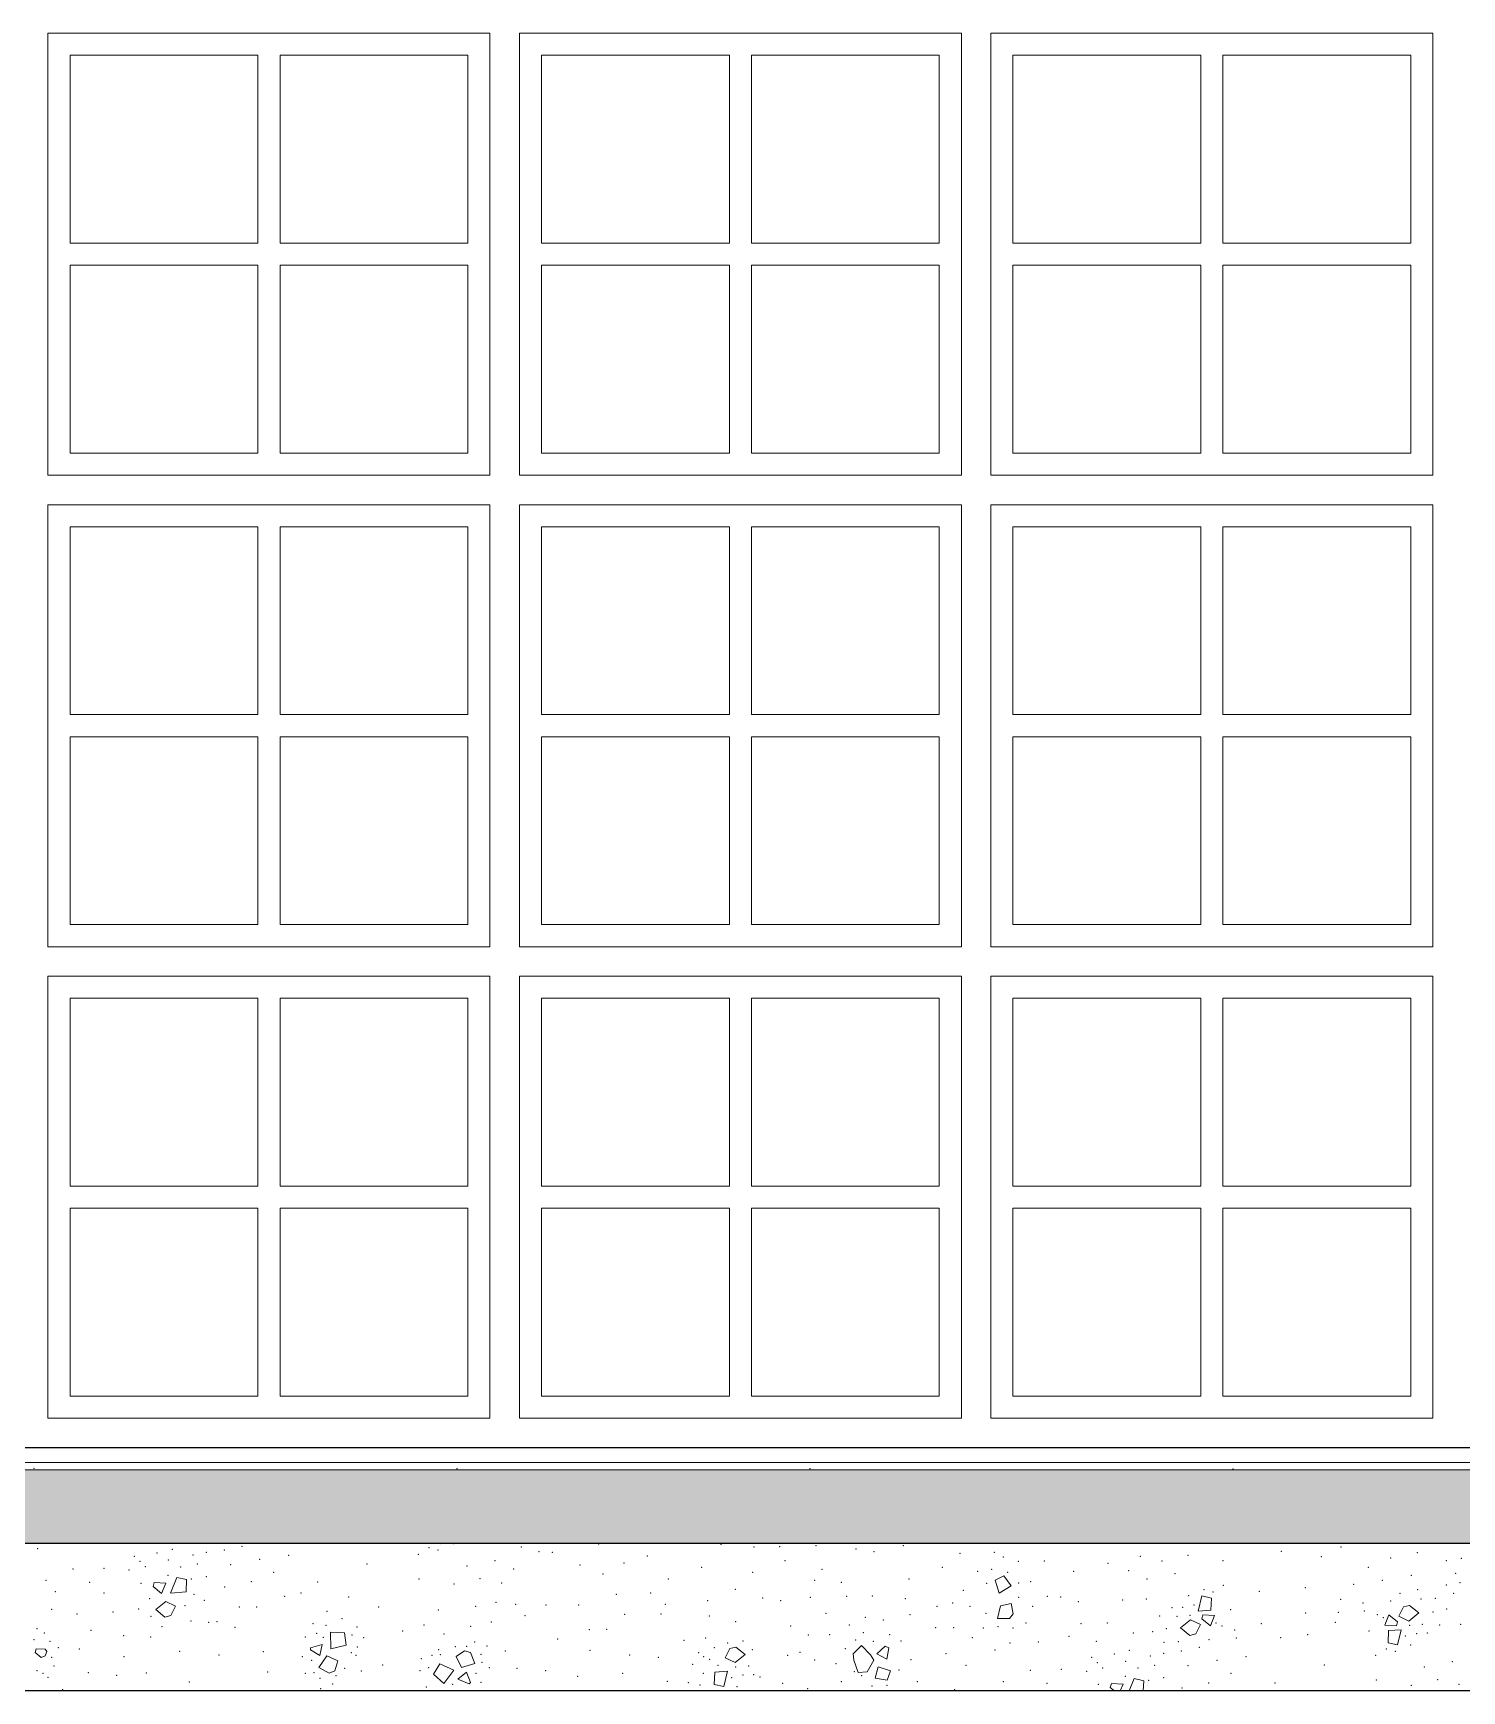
# Model space of a CAD drawing. Header units: metres. Extents: x -67.2 to -32.8, y -0.2 to 5.
# Drawn here: x -42.885 to -41.915, y -0.165 to 0.96 of the extents above; entities that cross this region are included whole.
import ezdxf

# ---------------------------------------------------------------- set-up
doc = ezdxf.new("R2010")
doc.units = ezdxf.units.M
doc.header["$MEASUREMENT"] = 0
for name, color, linetype, lineweight in [('Janelas Archicad_Caneta_No__3', 7, 'Continuous', 25), ('Janelas Archicad_Caneta_No__43', 44, 'Continuous', 0), ('LAJES.EST_Caneta_No__241', 7, 'Continuous', 13), ('LAJES.EST_Caneta_No__3', 7, 'Continuous', 25)]:
    doc.layers.add(name, color=color, linetype=linetype, lineweight=lineweight)
doc.layers.add('LAJES.EST', color=7, linetype='Continuous')
doc.layers.add('LAJES.EST_Caneta_No__95', color=7, linetype='Continuous', lineweight=0, true_color=0xaeaeae)
doc.layers.add('LAJES.EST_Caneta_No__97', color=7, linetype='Continuous', lineweight=5, true_color=0x6b6b6b)

# ---------------------------------------------------------------- blocks, each defined once
blk = doc.blocks.new('*X22', base_point=(-99.8256, 0))
at = {"layer": 'LAJES.EST_Caneta_No__241', "color": 7, "linetype": 'Continuous', "lineweight": 13}
for p, q in [((-42.6097, -0.065), (-42.6089, -0.0652)), ((-42.6088, -0.065), (-42.6089, -0.0652)), ((-42.7919, -0.0988), (-42.7876, -0.0881)), ((-42.7811, -0.0895), (-42.7876, -0.0881)), ((-42.7811, -0.0895), (-42.7814, -0.0979)), ((-42.2262, -0.087), (-42.2322, -0.0898)), ((-42.2295, -0.0987), (-42.2322, -0.0898)), ((-42.2262, -0.087), (-42.2214, -0.0938)), ((-42.8038, -0.0941), (-42.8031, -0.0915)), ((-42.798, -0.0989), (-42.8038, -0.0941)), ((-42.8031, -0.0915), (-42.7952, -0.0919)), ((-42.7952, -0.0919), (-42.798, -0.0989)), ((-42.7814, -0.0979), (-42.7919, -0.0988)), ((-42.2214, -0.0938), (-42.2295, -0.0987)), ((-42.0944, -0.1109), (-42.0919, -0.1006)), ((-42.0854, -0.102), (-42.0919, -0.1006)), ((-42.7952, -0.1043), (-42.802, -0.1099)), ((-42.7957, -0.1149), (-42.802, -0.1099)), ((-42.7952, -0.1043), (-42.7885, -0.1075)), ((-42.7885, -0.1075), (-42.7916, -0.1139)), ((-42.2285, -0.1073), (-42.2306, -0.1158)), ((-42.2285, -0.1073), (-42.2212, -0.1058)), ((-42.2212, -0.1058), (-42.2199, -0.1127)), ((-42.0857, -0.1103), (-42.0944, -0.1109)), ((-42.0854, -0.102), (-42.0857, -0.1103)), ((-41.9581, -0.1144), (-41.9551, -0.108)), ((-41.9551, -0.108), (-41.951, -0.107)), ((-41.9514, -0.1176), (-41.9446, -0.112)), ((-41.951, -0.107), (-41.9446, -0.112)), ((-42.7916, -0.1139), (-42.7957, -0.1149)), ((-42.2225, -0.116), (-42.2306, -0.1158)), ((-42.2199, -0.1127), (-42.2225, -0.116)), ((-42.0995, -0.1168), (-42.1063, -0.1223)), ((-42.1, -0.1274), (-42.1063, -0.1223)), ((-42.0995, -0.1168), (-42.0928, -0.12)), ((-42.0928, -0.12), (-42.0959, -0.1263)), ((-42.0919, -0.1162), (-42.0912, -0.1135)), ((-42.0861, -0.1209), (-42.0919, -0.1162)), ((-42.0912, -0.1135), (-42.0832, -0.1139)), ((-42.0832, -0.1139), (-42.0861, -0.1209)), ((-41.9677, -0.1205), (-41.9649, -0.1134)), ((-41.9597, -0.1208), (-41.9677, -0.1205)), ((-41.9652, -0.124), (-41.9565, -0.1235)), ((-41.9649, -0.1134), (-41.9591, -0.1182)), ((-41.9591, -0.1182), (-41.9597, -0.1208)), ((-41.9565, -0.1235), (-41.959, -0.1338)), ((-41.9514, -0.1176), (-41.9581, -0.1144)), ((-42.6969, -0.1359), (-42.6889, -0.1336)), ((-42.6889, -0.1336), (-42.6905, -0.141)), ((-42.683, -0.1366), (-42.6833, -0.1252)), ((-42.6738, -0.1257), (-42.6833, -0.1252)), ((-42.6728, -0.134), (-42.683, -0.1366)), ((-42.6738, -0.1257), (-42.6728, -0.134)), ((-42.3286, -0.1399), (-42.3228, -0.1343)), ((-42.3228, -0.1343), (-42.3167, -0.1406)), ((-42.3124, -0.1398), (-42.3069, -0.1347)), ((-42.3069, -0.1347), (-42.3044, -0.1357)), ((-42.0959, -0.1263), (-42.1, -0.1274)), ((-41.9655, -0.1324), (-41.9652, -0.124)), ((-41.9655, -0.1324), (-41.959, -0.1338)), ((-42.8838, -0.139), (-42.8832, -0.1364)), ((-42.8798, -0.1423), (-42.8838, -0.139)), ((-42.8832, -0.1364), (-42.8769, -0.1367)), ((-42.8798, -0.1423), (-42.877, -0.1413)), ((-42.8758, -0.1382), (-42.877, -0.1413)), ((-42.8758, -0.1382), (-42.8769, -0.1367)), ((-42.697, -0.1372), (-42.6969, -0.1359)), ((-42.6905, -0.141), (-42.697, -0.1372)), ((-42.6859, -0.1412), (-42.6912, -0.1491)), ((-42.6859, -0.1412), (-42.6783, -0.1446)), ((-42.6783, -0.1446), (-42.6803, -0.1514)), ((-42.5981, -0.1418), (-42.5923, -0.1378)), ((-42.5944, -0.1492), (-42.5981, -0.1418)), ((-42.5923, -0.1378), (-42.5882, -0.139)), ((-42.5882, -0.139), (-42.5853, -0.1465)), ((-42.4154, -0.1426), (-42.4123, -0.1363)), ((-42.4087, -0.1458), (-42.4154, -0.1426)), ((-42.4123, -0.1363), (-42.4083, -0.1353)), ((-42.4087, -0.1458), (-42.4019, -0.1403)), ((-42.4083, -0.1353), (-42.4019, -0.1403)), ((-42.3281, -0.1441), (-42.3286, -0.1399)), ((-42.3281, -0.1441), (-42.3251, -0.1525)), ((-42.3191, -0.1521), (-42.3145, -0.1442)), ((-42.3167, -0.1406), (-42.3145, -0.1442)), ((-42.3058, -0.1436), (-42.3124, -0.1398)), ((-42.3044, -0.1357), (-42.3058, -0.1436)), ((-42.6842, -0.1531), (-42.6912, -0.1491)), ((-42.6803, -0.1514), (-42.6842, -0.1531)), ((-42.6135, -0.1537), (-42.6091, -0.1466)), ((-42.6135, -0.1537), (-42.6065, -0.1601)), ((-42.6091, -0.1466), (-42.5996, -0.151)), ((-42.5996, -0.151), (-42.6065, -0.1601)), ((-42.5969, -0.157), (-42.5909, -0.1524)), ((-42.5892, -0.1603), (-42.5969, -0.157)), ((-42.5944, -0.1492), (-42.5853, -0.1465)), ((-42.5909, -0.1524), (-42.5883, -0.1594)), ((-42.4228, -0.1606), (-42.4225, -0.1523)), ((-42.4225, -0.1523), (-42.4138, -0.1517)), ((-42.4138, -0.1517), (-42.4163, -0.162)), ((-42.3251, -0.1525), (-42.3191, -0.1521)), ((-42.3136, -0.1563), (-42.3116, -0.1487)), ((-42.3054, -0.1578), (-42.3136, -0.1563)), ((-42.3116, -0.1487), (-42.3031, -0.1515)), ((-42.3054, -0.1578), (-42.3031, -0.1515)), ((-42.1411, -0.165), (-42.1378, -0.1567)), ((-42.1313, -0.1581), (-42.1378, -0.1567)), ((-42.5883, -0.1594), (-42.5892, -0.1603)), ((-42.4228, -0.1606), (-42.4163, -0.162)), ((-42.154, -0.1627), (-42.1533, -0.1601)), ((-42.1512, -0.165), (-42.154, -0.1627)), ((-42.1533, -0.1601), (-42.1453, -0.1605)), ((-42.1453, -0.1605), (-42.1472, -0.165)), ((-42.1313, -0.1581), (-42.1316, -0.165))]:
    blk.add_line(p, q, dxfattribs=at)
for p in [(-42.7434, -0.0669), (-42.5999, -0.0652), (-42.5537, -0.0674), (-42.5014, -0.0654), (-42.4182, -0.0656), (-42.3959, -0.0673), (-42.3784, -0.0672), (-42.3538, -0.0665), (-42.2946, -0.0664), (-41.9975, -0.0673), (-42.8821, -0.0686), (-42.8165, -0.0737), (-42.8127, -0.0772), (-42.8011, -0.0715), (-42.7934, -0.0763), (-42.7908, -0.0689), (-42.7767, -0.0727), (-42.7675, -0.071), (-42.7555, -0.0694), (-42.7315, -0.0757), (-42.7118, -0.0731), (-42.6236, -0.0723), (-42.6164, -0.0679), (-42.6104, -0.0695), (-42.5716, -0.0767), (-42.5417, -0.0706), (-42.5327, -0.071), (-42.484, -0.0782), (-42.4683, -0.0735), (-42.3748, -0.0766), (-42.3266, -0.0688), (-42.3144, -0.0706), (-42.256, -0.0717), (-42.2328, -0.0709), (-42.2267, -0.0741), (-42.2165, -0.0771), (-42.1988, -0.0769), (-42.1555, -0.0785), (-42.1336, -0.0738), (-42.119, -0.0769), (-42.1012, -0.0731), (-42.0775, -0.0767), (-42.038, -0.0703), (-42.0107, -0.0739), (-41.9636, -0.0748), (-41.9456, -0.0713), (-41.9259, -0.0767), (-41.9157, -0.075), (-42.8581, -0.0824), (-42.837, -0.0818), (-42.82, -0.0831), (-42.809, -0.0808), (-42.7937, -0.0865), (-42.7851, -0.081), (-42.7777, -0.0892), (-42.7737, -0.079), (-42.7675, -0.0875), (-42.7511, -0.0793), (-42.7218, -0.0846), (-42.6586, -0.0789), (-42.6232, -0.0891), (-42.5907, -0.0803), (-42.5818, -0.0889), (-42.5591, -0.0823), (-42.514, -0.0795), (-42.4984, -0.0857), (-42.454, -0.0891), (-42.4313, -0.0812), (-42.3967, -0.0845), (-42.3547, -0.09), (-42.3496, -0.0826), (-42.2907, -0.0891), (-42.268, -0.0812), (-42.244, -0.0838), (-42.2345, -0.0826), (-42.2237, -0.0846), (-42.1789, -0.084), (-42.1416, -0.0835), (-42.1291, -0.0891), (-42.11, -0.0855), (-41.9789, -0.0812), (-41.9497, -0.0865), (-41.9196, -0.0852), (-42.8764, -0.0901), (-42.87, -0.0978), (-42.8467, -0.0913), (-42.837, -0.0985), (-42.812, -0.092), (-42.7759, -0.0994), (-42.7552, -0.0945), (-42.7371, -0.091), (-42.7144, -0.1009), (-42.7033, -0.0985), (-42.692, -0.0912), (-42.671, -0.1012), (-42.5996, -0.0926), (-42.5672, -0.0919), (-42.4892, -0.0994), (-42.466, -0.0986), (-42.4086, -0.0962), (-42.3366, -0.0914), (-42.333, -0.1008), (-42.3155, -0.1007), (-42.2537, -0.0968), (-42.238, -0.0921), (-42.2161, -0.0917), (-42.208, -0.0908), (-42.1967, -0.1009), (-42.1877, -0.1012), (-42.1008, -0.1005), (-42.0904, -0.0963), (-42.0843, -0.0979), (-42.0772, -0.0935), (-42.0528, -0.0974), (-42.0216, -0.095), (-41.9889, -0.0927), (-41.9693, -0.09), (-41.9573, -0.0989), (-41.9453, -0.0963), (-41.9259, -0.0932), (-41.9209, -0.0988), (-41.9167, -0.0915), (-42.8727, -0.1096), (-42.8309, -0.1115), (-42.8136, -0.1094), (-42.8061, -0.1025), (-42.782, -0.1071), (-42.7689, -0.1036), (-42.7453, -0.108), (-42.7335, -0.108), (-42.6856, -0.111), (-42.6507, -0.1081), (-42.6101, -0.1101), (-42.5849, -0.1076), (-42.5711, -0.105), (-42.5577, -0.1064), (-42.5371, -0.1067), (-42.5148, -0.1067), (-42.4561, -0.1063), (-42.4274, -0.1039), (-42.3899, -0.1019), (-42.3778, -0.1038), (-42.3576, -0.1015), (-42.3471, -0.1123), (-42.2931, -0.1025), (-42.2717, -0.1077), (-42.261, -0.1053), (-42.2493, -0.1076), (-42.2383, -0.1124), (-42.2162, -0.1015), (-42.2068, -0.1076), (-42.1757, -0.1045), (-42.1456, -0.1034), (-42.1296, -0.1026), (-42.1121, -0.1086), (-42.1049, -0.1083), (-42.0971, -0.1067), (-42.0724, -0.1099), (-42.0214, -0.1121), (-41.9993, -0.1117), (-41.9977, -0.1028), (-41.9824, -0.1053), (-41.9815, -0.1107), (-41.9638, -0.1041), (-41.9431, -0.1026), (-41.935, -0.1115), (-41.9334, -0.1023), (-41.9257, -0.1095), (-42.8825, -0.1228), (-42.8554, -0.1129), (-42.8052, -0.1145), (-42.7976, -0.1214), (-42.7781, -0.1177), (-42.766, -0.1184), (-42.7603, -0.118), (-42.7481, -0.122), (-42.6953, -0.1195), (-42.6864, -0.1205), (-42.6755, -0.116), (-42.6653, -0.1217), (-42.6199, -0.1204), (-42.5882, -0.1212), (-42.5741, -0.1182), (-42.5512, -0.1139), (-42.5077, -0.1234), (-42.4958, -0.1233), (-42.4836, -0.113), (-42.4591, -0.1129), (-42.4261, -0.1141), (-42.4082, -0.118), (-42.3709, -0.121), (-42.3312, -0.1203), (-42.3202, -0.1151), (-42.308, -0.117), (-42.2899, -0.1132), (-42.2725, -0.1222), (-42.2604, -0.1222), (-42.2401, -0.1224), (-42.2303, -0.1214), (-42.2201, -0.1224), (-42.2113, -0.1189), (-42.174, -0.1194), (-42.156, -0.1189), (-42.1205, -0.1141), (-42.116, -0.1229), (-42.1088, -0.1144), (-42.1, -0.1138), (-42.0823, -0.1189), (-42.0782, -0.1209), (-42.0695, -0.1236), (-42.0516, -0.1194), (-42.0013, -0.1185), (-41.9727, -0.1134), (-41.9686, -0.1154), (-41.9509, -0.1206), (-41.9421, -0.1199), (-41.9305, -0.1203), (-41.9162, -0.1199), (-42.8846, -0.1302), (-42.8775, -0.1258), (-42.8738, -0.1315), (-42.8458, -0.124), (-42.8237, -0.1275), (-42.8055, -0.1284), (-42.7005, -0.1285), (-42.6928, -0.126), (-42.6883, -0.1286), (-42.6687, -0.1271), (-42.6609, -0.1289), (-42.6344, -0.1243), (-42.6062, -0.1265), (-42.5985, -0.135), (-42.5908, -0.1349), (-42.5854, -0.1318), (-42.5771, -0.1345), (-42.5291, -0.1299), (-42.4433, -0.1307), (-42.4287, -0.1291), (-42.4137, -0.1326), (-42.4034, -0.1312), (-42.359, -0.127), (-42.3445, -0.1268), (-42.3269, -0.1306), (-42.3216, -0.1256), (-42.3149, -0.1313), (-42.3037, -0.1269), (-42.2961, -0.1311), (-42.2477, -0.1289), (-42.2222, -0.1326), (-42.2028, -0.1319), (-42.182, -0.1281), (-42.1634, -0.1315), (-42.1383, -0.1258), (-42.1253, -0.1248), (-42.1175, -0.132), (-42.1079, -0.1317), (-42.0871, -0.1302), (-42.0685, -0.1291), (-42.0384, -0.129), (-42.0201, -0.1268), (-41.9785, -0.1244), (-41.9538, -0.1277), (-41.9501, -0.1338), (-41.9461, -0.1261), (-41.9388, -0.1257), (-42.8727, -0.1423), (-42.8681, -0.1356), (-42.8539, -0.1365), (-42.8235, -0.1418), (-42.7857, -0.1382), (-42.7589, -0.1406), (-42.729, -0.1384), (-42.7025, -0.1417), (-42.696, -0.1444), (-42.6692, -0.139), (-42.6661, -0.141), (-42.665, -0.1352), (-42.6216, -0.1431), (-42.6144, -0.1408), (-42.6099, -0.137), (-42.6088, -0.1404), (-42.5812, -0.1402), (-42.5804, -0.1457), (-42.5646, -0.1379), (-42.5071, -0.1375), (-42.4802, -0.1406), (-42.4609, -0.1423), (-42.4334, -0.1392), (-42.43, -0.1417), (-42.4259, -0.1437), (-42.4227, -0.1357), (-42.3969, -0.1371), (-42.3731, -0.141), (-42.3647, -0.1388), (-42.3546, -0.144), (-42.3339, -0.1363), (-42.2893, -0.1439), (-42.2656, -0.1398), (-42.2323, -0.1372), (-42.1667, -0.1423), (-42.1629, -0.1458), (-42.1513, -0.1401), (-42.1436, -0.1449), (-42.141, -0.1375), (-42.1269, -0.1413), (-42.1177, -0.1396), (-42.1057, -0.138), (-42.0936, -0.1355), (-42.0816, -0.1443), (-42.062, -0.1417), (-41.9738, -0.1409), (-41.9666, -0.1365), (-41.9606, -0.1381), (-41.9218, -0.1453), (-42.8826, -0.1513), (-42.8785, -0.1532), (-42.8751, -0.1558), (-42.8709, -0.1481), (-42.8476, -0.1527), (-42.8284, -0.1544), (-42.8084, -0.1529), (-42.726, -0.1523), (-42.7004, -0.1531), (-42.6945, -0.1527), (-42.6905, -0.1565), (-42.6797, -0.1546), (-42.6737, -0.1497), (-42.6624, -0.1515), (-42.6479, -0.1475), (-42.6226, -0.1514), (-42.6166, -0.1493), (-42.5845, -0.1531), (-42.5756, -0.1492), (-42.5567, -0.1498), (-42.5372, -0.1514), (-42.5155, -0.1552), (-42.485, -0.1531), (-42.4376, -0.1469), (-42.4302, -0.1532), (-42.4204, -0.1476), (-42.4111, -0.156), (-42.4082, -0.1488), (-42.4034, -0.1543), (-42.3994, -0.1482), (-42.3961, -0.154), (-42.3917, -0.1555), (-42.3403, -0.1466), (-42.3277, -0.152), (-42.3227, -0.1546), (-42.2975, -0.1509), (-42.252, -0.1477), (-42.2083, -0.151), (-42.1872, -0.1504), (-42.1701, -0.1517), (-42.1592, -0.1494), (-42.1439, -0.1551), (-42.1353, -0.1496), (-42.1239, -0.1476), (-42.1177, -0.1561), (-42.1013, -0.1479), (-42.072, -0.1532), (-42.0088, -0.1475), (-41.9409, -0.1489), (-41.9319, -0.1574), (-42.8652, -0.1642), (-42.7791, -0.1589), (-42.69, -0.1635), (-42.6819, -0.1604), (-42.6183, -0.1623), (-42.6004, -0.1605), (-42.5812, -0.1593), (-42.4546, -0.1585), (-42.4404, -0.1594), (-42.4325, -0.161), (-42.4239, -0.1648), (-42.4074, -0.1621), (-42.3765, -0.16), (-42.3594, -0.1636), (-42.3365, -0.1588), (-42.3158, -0.1616), (-42.3055, -0.1612), (-42.2849, -0.1587), (-42.2597, -0.1642), (-42.2385, -0.1649), (-42.2266, -0.1587), (-42.1969, -0.1599), (-42.1622, -0.1606), (-42.1279, -0.1578), (-42.1054, -0.1631), (-42.0873, -0.1596), (-42.0422, -0.1597), (-41.9734, -0.1577), (-41.9497, -0.1612), (-41.9173, -0.1605)]:
    blk.add_point(p, dxfattribs=at)

msp = doc.modelspace()

# ---------------------------------------------------------------- hatches: boundary and pattern name
at = {"layer": 'LAJES.EST_Caneta_No__95', "linetype": 'Continuous', "lineweight": 0, "true_color": 0xaeaeae}
msp.add_hatch(color=253, dxfattribs=at).paths.add_polyline_path([(-39.3199, -0.015), (-53.0318, -0.015), (-53.0318, -0.065), (-39.3199, -0.065)])

# ---------------------------------------------------------------- linework, layer by layer
at = {"layer": 'Janelas Archicad_Caneta_No__3', "color": 7, "linetype": 'Continuous', "lineweight": 25}
msp.add_line((-39.6751, 0), (-52.4951, 0), dxfattribs=at)
at = {"layer": 'Janelas Archicad_Caneta_No__43', "color": 44, "linetype": 'Continuous', "lineweight": 0}
for p, q in [((-42.8751, 0.66), (-42.8751, 0.96)), ((-42.8751, 0.96), (-42.5751, 0.96)), ((-42.5751, 0.96), (-42.5751, 0.66)), ((-42.5551, 0.66), (-42.5551, 0.96)), ((-42.5551, 0.96), (-42.2551, 0.96)), ((-42.2551, 0.96), (-42.2551, 0.66)), ((-42.2351, 0.66), (-42.2351, 0.96)), ((-42.2351, 0.96), (-41.9351, 0.96)), ((-41.9351, 0.96), (-41.9351, 0.66)), ((-42.7326, 0.945), (-42.8601, 0.945)), ((-42.8601, 0.945), (-42.8601, 0.8175)), ((-42.7326, 0.8175), (-42.7326, 0.945)), ((-42.5901, 0.945), (-42.7176, 0.945)), ((-42.7176, 0.945), (-42.7176, 0.8175)), ((-42.5901, 0.8175), (-42.5901, 0.945)), ((-42.4126, 0.945), (-42.5401, 0.945)), ((-42.5401, 0.945), (-42.5401, 0.8175)), ((-42.4126, 0.8175), (-42.4126, 0.945)), ((-42.2701, 0.945), (-42.3976, 0.945)), ((-42.3976, 0.945), (-42.3976, 0.8175)), ((-42.2701, 0.8175), (-42.2701, 0.945)), ((-42.0926, 0.945), (-42.2201, 0.945)), ((-42.2201, 0.945), (-42.2201, 0.8175)), ((-42.0926, 0.8175), (-42.0926, 0.945)), ((-41.9501, 0.945), (-42.0776, 0.945)), ((-42.0776, 0.945), (-42.0776, 0.8175)), ((-41.9501, 0.8175), (-41.9501, 0.945)), ((-42.8601, 0.8175), (-42.7326, 0.8175)), ((-42.7176, 0.8175), (-42.5901, 0.8175)), ((-42.5401, 0.8175), (-42.4126, 0.8175)), ((-42.3976, 0.8175), (-42.2701, 0.8175)), ((-42.2201, 0.8175), (-42.0926, 0.8175)), ((-42.0776, 0.8175), (-41.9501, 0.8175)), ((-42.7326, 0.8025), (-42.8601, 0.8025)), ((-42.8601, 0.8025), (-42.8601, 0.675)), ((-42.7326, 0.675), (-42.7326, 0.8025)), ((-42.5901, 0.8025), (-42.7176, 0.8025)), ((-42.7176, 0.8025), (-42.7176, 0.675)), ((-42.5901, 0.675), (-42.5901, 0.8025)), ((-42.4126, 0.8025), (-42.5401, 0.8025)), ((-42.5401, 0.8025), (-42.5401, 0.675)), ((-42.4126, 0.675), (-42.4126, 0.8025)), ((-42.2701, 0.8025), (-42.3976, 0.8025)), ((-42.3976, 0.8025), (-42.3976, 0.675)), ((-42.2701, 0.675), (-42.2701, 0.8025)), ((-42.0926, 0.8025), (-42.2201, 0.8025)), ((-42.2201, 0.8025), (-42.2201, 0.675)), ((-42.0926, 0.675), (-42.0926, 0.8025)), ((-41.9501, 0.8025), (-42.0776, 0.8025)), ((-42.0776, 0.8025), (-42.0776, 0.675)), ((-41.9501, 0.675), (-41.9501, 0.8025)), ((-42.8601, 0.675), (-42.7326, 0.675)), ((-42.7176, 0.675), (-42.5901, 0.675)), ((-42.5401, 0.675), (-42.4126, 0.675)), ((-42.3976, 0.675), (-42.2701, 0.675)), ((-42.2201, 0.675), (-42.0926, 0.675)), ((-42.0776, 0.675), (-41.9501, 0.675)), ((-42.5751, 0.66), (-42.8751, 0.66)), ((-42.2551, 0.66), (-42.5551, 0.66)), ((-41.9351, 0.66), (-42.2351, 0.66)), ((-42.8751, 0.34), (-42.8751, 0.64)), ((-42.8751, 0.64), (-42.5751, 0.64)), ((-42.5751, 0.64), (-42.5751, 0.34)), ((-42.5551, 0.34), (-42.5551, 0.64)), ((-42.5551, 0.64), (-42.2551, 0.64)), ((-42.2551, 0.64), (-42.2551, 0.34)), ((-42.2351, 0.34), (-42.2351, 0.64)), ((-42.2351, 0.64), (-41.9351, 0.64)), ((-41.9351, 0.64), (-41.9351, 0.34)), ((-42.7326, 0.625), (-42.8601, 0.625)), ((-42.8601, 0.625), (-42.8601, 0.4975)), ((-42.7326, 0.4975), (-42.7326, 0.625)), ((-42.5901, 0.625), (-42.7176, 0.625)), ((-42.7176, 0.625), (-42.7176, 0.4975)), ((-42.5901, 0.4975), (-42.5901, 0.625)), ((-42.4126, 0.625), (-42.5401, 0.625)), ((-42.5401, 0.625), (-42.5401, 0.4975)), ((-42.4126, 0.4975), (-42.4126, 0.625)), ((-42.2701, 0.625), (-42.3976, 0.625)), ((-42.3976, 0.625), (-42.3976, 0.4975)), ((-42.2701, 0.4975), (-42.2701, 0.625)), ((-42.0926, 0.625), (-42.2201, 0.625)), ((-42.2201, 0.625), (-42.2201, 0.4975)), ((-42.0926, 0.4975), (-42.0926, 0.625)), ((-41.9501, 0.625), (-42.0776, 0.625)), ((-42.0776, 0.625), (-42.0776, 0.4975)), ((-41.9501, 0.4975), (-41.9501, 0.625)), ((-42.8601, 0.4975), (-42.7326, 0.4975)), ((-42.7176, 0.4975), (-42.5901, 0.4975)), ((-42.5401, 0.4975), (-42.4126, 0.4975)), ((-42.3976, 0.4975), (-42.2701, 0.4975)), ((-42.2201, 0.4975), (-42.0926, 0.4975)), ((-42.0776, 0.4975), (-41.9501, 0.4975)), ((-42.7326, 0.4825), (-42.8601, 0.4825)), ((-42.8601, 0.4825), (-42.8601, 0.355)), ((-42.7326, 0.355), (-42.7326, 0.4825)), ((-42.5901, 0.4825), (-42.7176, 0.4825)), ((-42.7176, 0.4825), (-42.7176, 0.355)), ((-42.5901, 0.355), (-42.5901, 0.4825)), ((-42.4126, 0.4825), (-42.5401, 0.4825)), ((-42.5401, 0.4825), (-42.5401, 0.355)), ((-42.4126, 0.355), (-42.4126, 0.4825)), ((-42.2701, 0.4825), (-42.3976, 0.4825)), ((-42.3976, 0.4825), (-42.3976, 0.355)), ((-42.2701, 0.355), (-42.2701, 0.4825)), ((-42.0926, 0.4825), (-42.2201, 0.4825)), ((-42.2201, 0.4825), (-42.2201, 0.355)), ((-42.0926, 0.355), (-42.0926, 0.4825)), ((-41.9501, 0.4825), (-42.0776, 0.4825)), ((-42.0776, 0.4825), (-42.0776, 0.355)), ((-41.9501, 0.355), (-41.9501, 0.4825)), ((-42.8601, 0.355), (-42.7326, 0.355)), ((-42.7176, 0.355), (-42.5901, 0.355)), ((-42.5401, 0.355), (-42.4126, 0.355)), ((-42.3976, 0.355), (-42.2701, 0.355)), ((-42.2201, 0.355), (-42.0926, 0.355)), ((-42.0776, 0.355), (-41.9501, 0.355)), ((-42.5751, 0.34), (-42.8751, 0.34)), ((-42.2551, 0.34), (-42.5551, 0.34)), ((-41.9351, 0.34), (-42.2351, 0.34)), ((-42.8751, 0.02), (-42.8751, 0.32)), ((-42.8751, 0.32), (-42.5751, 0.32)), ((-42.5751, 0.32), (-42.5751, 0.02)), ((-42.5551, 0.02), (-42.5551, 0.32)), ((-42.5551, 0.32), (-42.2551, 0.32)), ((-42.2551, 0.32), (-42.2551, 0.02)), ((-42.2351, 0.02), (-42.2351, 0.32)), ((-42.2351, 0.32), (-41.9351, 0.32)), ((-41.9351, 0.32), (-41.9351, 0.02)), ((-42.7326, 0.305), (-42.8601, 0.305)), ((-42.8601, 0.305), (-42.8601, 0.1775)), ((-42.7326, 0.1775), (-42.7326, 0.305)), ((-42.5901, 0.305), (-42.7176, 0.305)), ((-42.7176, 0.305), (-42.7176, 0.1775)), ((-42.5901, 0.1775), (-42.5901, 0.305)), ((-42.4126, 0.305), (-42.5401, 0.305)), ((-42.5401, 0.305), (-42.5401, 0.1775)), ((-42.4126, 0.1775), (-42.4126, 0.305)), ((-42.2701, 0.305), (-42.3976, 0.305)), ((-42.3976, 0.305), (-42.3976, 0.1775)), ((-42.2701, 0.1775), (-42.2701, 0.305)), ((-42.0926, 0.305), (-42.2201, 0.305)), ((-42.2201, 0.305), (-42.2201, 0.1775)), ((-42.0926, 0.1775), (-42.0926, 0.305)), ((-41.9501, 0.305), (-42.0776, 0.305)), ((-42.0776, 0.305), (-42.0776, 0.1775)), ((-41.9501, 0.1775), (-41.9501, 0.305)), ((-42.8601, 0.1775), (-42.7326, 0.1775)), ((-42.7176, 0.1775), (-42.5901, 0.1775)), ((-42.5401, 0.1775), (-42.4126, 0.1775)), ((-42.3976, 0.1775), (-42.2701, 0.1775)), ((-42.2201, 0.1775), (-42.0926, 0.1775)), ((-42.0776, 0.1775), (-41.9501, 0.1775)), ((-42.7326, 0.1625), (-42.8601, 0.1625)), ((-42.8601, 0.1625), (-42.8601, 0.035)), ((-42.7326, 0.035), (-42.7326, 0.1625)), ((-42.5901, 0.1625), (-42.7176, 0.1625)), ((-42.7176, 0.1625), (-42.7176, 0.035)), ((-42.5901, 0.035), (-42.5901, 0.1625)), ((-42.4126, 0.1625), (-42.5401, 0.1625)), ((-42.5401, 0.1625), (-42.5401, 0.035)), ((-42.4126, 0.035), (-42.4126, 0.1625)), ((-42.2701, 0.1625), (-42.3976, 0.1625)), ((-42.3976, 0.1625), (-42.3976, 0.035)), ((-42.2701, 0.035), (-42.2701, 0.1625)), ((-42.0926, 0.1625), (-42.2201, 0.1625)), ((-42.2201, 0.1625), (-42.2201, 0.035)), ((-42.0926, 0.035), (-42.0926, 0.1625)), ((-41.9501, 0.1625), (-42.0776, 0.1625)), ((-42.0776, 0.1625), (-42.0776, 0.035)), ((-41.9501, 0.035), (-41.9501, 0.1625)), ((-42.8601, 0.035), (-42.7326, 0.035)), ((-42.7176, 0.035), (-42.5901, 0.035)), ((-42.5401, 0.035), (-42.4126, 0.035)), ((-42.3976, 0.035), (-42.2701, 0.035)), ((-42.2201, 0.035), (-42.0926, 0.035)), ((-42.0776, 0.035), (-41.9501, 0.035)), ((-42.5751, 0.02), (-42.8751, 0.02)), ((-42.2551, 0.02), (-42.5551, 0.02)), ((-41.9351, 0.02), (-42.2351, 0.02))]:
    msp.add_line(p, q, dxfattribs=at)
at = {"layer": 'LAJES.EST_Caneta_No__241', "color": 7, "linetype": 'Continuous', "lineweight": 13}
for p, q in [((-39.5251, -0.01), (-52.7254, -0.01)), ((-39.3199, -0.015), (-53.0318, -0.015))]:
    msp.add_line(p, q, dxfattribs=at)
at = {"layer": 'LAJES.EST_Caneta_No__3', "color": 7, "linetype": 'Continuous', "lineweight": 25}
for p, q in [((-39.3199, -0.065), (-53.0318, -0.065)), ((-39.3199, -0.165), (-53.0318, -0.165))]:
    msp.add_line(p, q, dxfattribs=at)
at = {"layer": 'LAJES.EST_Caneta_No__97', "color": 251, "linetype": 'Continuous', "lineweight": 5, "true_color": 0x6b6b6b}
for p in [(-42.8846, -0.014), (-42.5974, -0.0143), (-42.3579, -0.0142), (-42.0707, -0.0145)]:
    msp.add_point(p, dxfattribs=at)

# ---------------------------------------------------------------- block references
at = {"layer": 'LAJES.EST', "lineweight": 0}
msp.add_blockref('*X22', (-99.8256, 0), dxfattribs=at)

doc.saveas('drawing.dxf')
